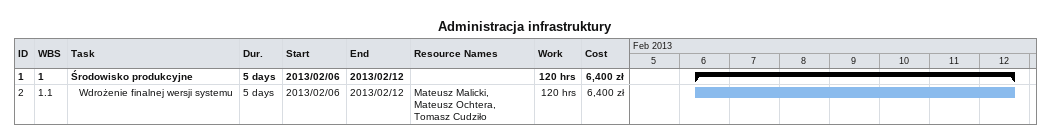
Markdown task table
Administracja infrastruktury

| ID | WBS | Task | Duration | Start | Finish | Resources | Work (h) | Cost (zł) |
|---|---|---|---|---|---|---|---|---|
| 1 | 1 | **Środowisko produkcyjne** | 5d | 2013-02-06 | 2013-02-12 |  | 120 | 6400 |
| 2 | 1.1 | Wdrożenie finalnej wersji systemu | 5d | 2013-02-06 | 2013-02-12 | Mateusz Malicki, Mateusz Ochtera, Tomasz Cudziło | 120 | 6400 |
